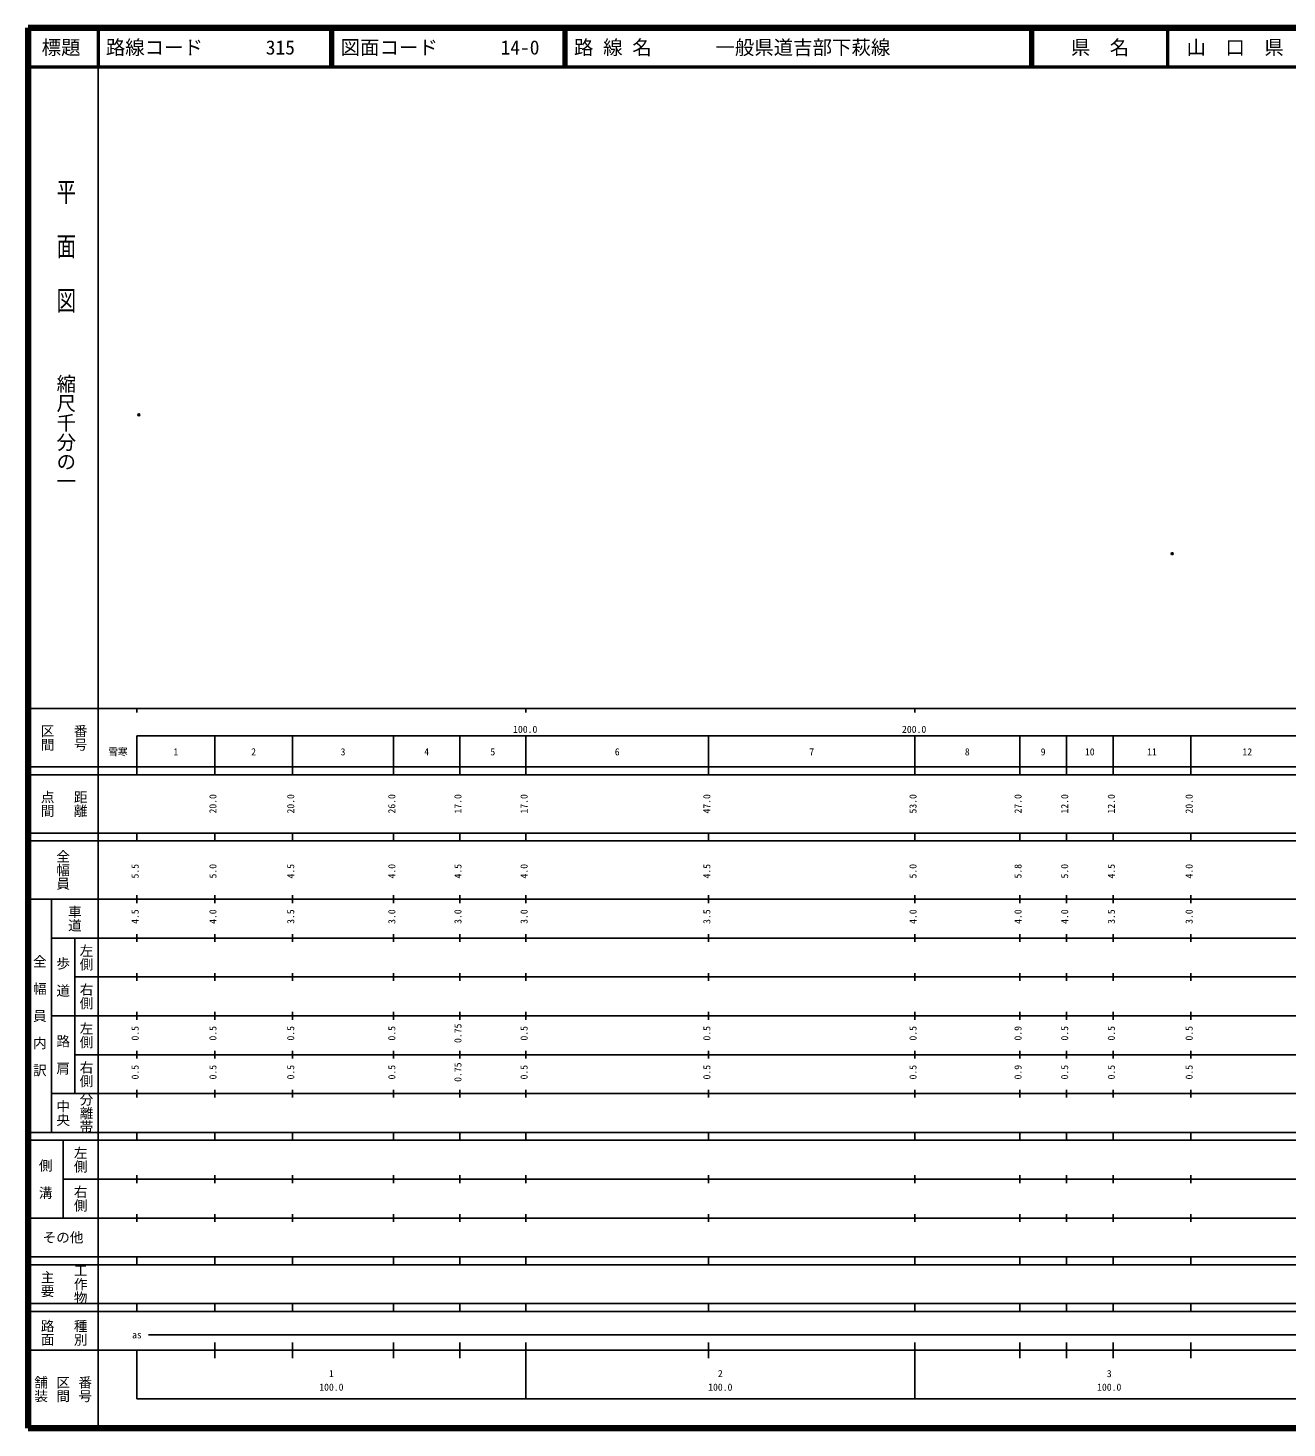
# Model space of a CAD drawing. Units: millimetres on the paper. Extents: x 40 to 680, y 20 to 380.
# Drawn here: x 40 to 363.7, y 20 to 380 of the extents above; entities that cross this region are included whole.
import ezdxf
from ezdxf.enums import TextEntityAlignment as Align

# ---------------------------------------------------------------- set-up
doc = ezdxf.new("R2010")
doc.units = ezdxf.units.MM
doc.header["$PDMODE"] = 32
doc.header["$PDSIZE"] = 0.5
doc.layers.add('M-OTRS', color=6, linetype='Continuous')
doc.layers.add('M-TTL-TXT', color=7, linetype='Continuous')
for name, color, linetype, lineweight in [('M-TTL', 2, 'Continuous', 140), ('M-TTL-BAND', 7, 'Continuous', 25), ('M-TTL-LINE', 7, 'Continuous', 50)]:
    doc.layers.add(name, color=color, linetype=linetype, lineweight=lineweight)
doc.styles.add('@ＭＳ ゴシック', font='')
doc.styles.add('ＭＳ ゴシック', font='')
doc.styles.get('@ＭＳ ゴシック').set_extended_font_data('@MS Gothic')
doc.styles.get('ＭＳ ゴシック').set_extended_font_data('MS Gothic')

msp = doc.modelspace()

# ---------------------------------------------------------------- linework, layer by layer
at = {"layer": 'M-OTRS'}
for p in [(68.498, 280.553), (334.218, 244.831)]:
    msp.add_point(p, dxfattribs=at)
at = {"layer": 'M-TTL'}
for p, q in [((40, 380), (40, 20)), ((680, 380), (40, 380)), ((40, 20), (680, 20))]:
    msp.add_line(p, q, dxfattribs=at)
at = {"layer": 'M-TTL-BAND'}
for p, q in [((58, 370), (58, 20)), ((40, 205), (579, 205)), ((68, 205), (68, 204)), ((168, 205), (168, 204)), ((268, 205), (268, 204)), ((68, 198), (579, 198)), ((68, 198), (68, 188)), ((88, 188), (88, 198)), ((108, 188), (108, 198)), ((134, 188), (134, 198)), ((151, 188), (151, 198)), ((168, 188), (168, 198)), ((215, 188), (215, 198)), ((268, 188), (268, 198)), ((295, 188), (295, 198)), ((307, 188), (307, 198)), ((319, 188), (319, 198)), ((339, 188), (339, 198)), ((40, 190), (579, 190)), ((40, 188), (579, 188)), ((40, 173), (579, 173)), ((68, 171), (68, 173)), ((88, 171), (88, 173)), ((108, 171), (108, 173)), ((134, 171), (134, 173)), ((151, 171), (151, 173)), ((168, 171), (168, 173)), ((215, 171), (215, 173)), ((268, 171), (268, 173)), ((295, 171), (295, 173)), ((307, 171), (307, 173)), ((319, 171), (319, 173)), ((339, 171), (339, 173)), ((40, 171), (579, 171)), ((40, 156), (579, 156)), ((46, 96), (46, 156)), ((68, 155), (68, 157)), ((88, 155), (88, 157)), ((108, 155), (108, 157)), ((134, 155), (134, 157)), ((151, 155), (151, 157)), ((168, 155), (168, 157)), ((215, 155), (215, 157)), ((268, 155), (268, 157)), ((295, 155), (295, 157)), ((307, 155), (307, 157)), ((319, 155), (319, 157)), ((339, 155), (339, 157)), ((46, 146), (579, 146)), ((52, 146), (52, 106)), ((68, 145), (68, 147)), ((88, 145), (88, 147)), ((108, 145), (108, 147)), ((134, 145), (134, 147)), ((151, 145), (151, 147)), ((168, 145), (168, 147)), ((215, 145), (215, 147)), ((268, 145), (268, 147)), ((295, 145), (295, 147)), ((307, 145), (307, 147)), ((319, 145), (319, 147)), ((339, 145), (339, 147)), ((68, 135), (68, 137)), ((88, 135), (88, 137)), ((108, 135), (108, 137)), ((134, 135), (134, 137)), ((151, 135), (151, 137)), ((168, 135), (168, 137)), ((215, 135), (215, 137)), ((268, 135), (268, 137)), ((295, 135), (295, 137)), ((307, 135), (307, 137)), ((319, 135), (319, 137)), ((339, 135), (339, 137)), ((52, 136), (579, 136)), ((46, 126), (579, 126)), ((68, 125), (68, 127)), ((88, 125), (88, 127)), ((108, 125), (108, 127)), ((134, 125), (134, 127)), ((151, 125), (151, 127)), ((168, 125), (168, 127)), ((215, 125), (215, 127)), ((268, 125), (268, 127)), ((295, 125), (295, 127)), ((307, 125), (307, 127)), ((319, 125), (319, 127)), ((339, 125), (339, 127)), ((52, 116), (579, 116)), ((68, 115), (68, 117)), ((88, 115), (88, 117)), ((108, 115), (108, 117)), ((134, 115), (134, 117)), ((151, 115), (151, 117)), ((168, 115), (168, 117)), ((215, 115), (215, 117)), ((268, 115), (268, 117)), ((295, 115), (295, 117)), ((307, 115), (307, 117)), ((319, 115), (319, 117)), ((339, 115), (339, 117)), ((46, 106), (579, 106)), ((68, 105), (68, 107)), ((88, 105), (88, 107)), ((108, 105), (108, 107)), ((134, 105), (134, 107)), ((151, 105), (151, 107)), ((168, 105), (168, 107)), ((215, 105), (215, 107)), ((268, 105), (268, 107)), ((295, 105), (295, 107)), ((307, 105), (307, 107)), ((319, 105), (319, 107)), ((339, 105), (339, 107)), ((40, 96), (579, 96)), ((40, 94), (579, 94)), ((49, 94), (49, 74)), ((68, 94), (68, 96)), ((88, 94), (88, 96)), ((108, 94), (108, 96)), ((134, 94), (134, 96)), ((151, 94), (151, 96)), ((168, 94), (168, 96)), ((215, 94), (215, 96)), ((268, 94), (268, 96)), ((295, 94), (295, 96)), ((307, 94), (307, 96)), ((319, 94), (319, 96)), ((339, 94), (339, 96)), ((49, 84), (579, 84)), ((68, 83), (68, 85)), ((88, 83), (88, 85)), ((108, 83), (108, 85)), ((134, 83), (134, 85)), ((151, 83), (151, 85)), ((168, 83), (168, 85)), ((215, 83), (215, 85)), ((268, 83), (268, 85)), ((295, 83), (295, 85)), ((307, 83), (307, 85)), ((319, 83), (319, 85)), ((339, 83), (339, 85)), ((40, 74), (579, 74)), ((68, 73), (68, 75)), ((88, 73), (88, 75)), ((108, 73), (108, 75)), ((134, 73), (134, 75)), ((151, 73), (151, 75)), ((168, 73), (168, 75)), ((215, 73), (215, 75)), ((268, 73), (268, 75)), ((295, 73), (295, 75)), ((307, 73), (307, 75)), ((319, 73), (319, 75)), ((339, 73), (339, 75)), ((40, 64), (579, 64)), ((40, 62), (579, 62)), ((68, 62), (68, 64)), ((88, 62), (88, 64)), ((108, 62), (108, 64)), ((134, 62), (134, 64)), ((151, 62), (151, 64)), ((168, 62), (168, 64)), ((215, 62), (215, 64)), ((268, 62), (268, 64)), ((295, 62), (295, 64)), ((307, 62), (307, 64)), ((319, 62), (319, 64)), ((339, 62), (339, 64)), ((40, 52), (579, 52)), ((68, 50), (68, 52)), ((88, 50), (88, 52)), ((108, 50), (108, 52)), ((134, 50), (134, 52)), ((151, 50), (151, 52)), ((168, 50), (168, 52)), ((215, 50), (215, 52)), ((268, 50), (268, 52)), ((295, 50), (295, 52)), ((307, 50), (307, 52)), ((319, 50), (319, 52)), ((339, 50), (339, 52)), ((40, 50), (579, 50)), ((71, 44), (565, 44)), ((40, 40), (579, 40)), ((68, 40), (68, 27.5)), ((88, 38), (88, 42)), ((108, 38), (108, 42)), ((134, 38), (134, 42)), ((151, 38), (151, 42)), ((168, 27.5), (168, 42)), ((215, 38), (215, 42)), ((268, 27.5), (268, 42)), ((295, 38), (295, 42)), ((307, 38), (307, 42)), ((319, 38), (319, 42)), ((339, 38), (339, 42)), ((68, 27.5), (579, 27.5))]:
    msp.add_line(p, q, dxfattribs=at)
at = {"layer": 'M-TTL-LINE'}
for p, q in [((58, 380), (58, 370)), ((117.75, 380), (117.75, 370)), ((118.25, 380), (118.25, 370)), ((177.75, 380), (177.75, 370)), ((178.25, 380), (178.25, 370)), ((297.75, 380), (297.75, 370)), ((298.25, 380), (298.25, 370)), ((333, 380), (333, 370)), ((40, 370), (680, 370))]:
    msp.add_line(p, q, dxfattribs=at)

# ---------------------------------------------------------------- texts
at = {"layer": 'M-TTL-BAND', "style": '@ＭＳ ゴシック', "width": 1.4}
msp.add_text('平  面  図', height=3.666, rotation=270, dxfattribs=at).set_placement((49.777, 306.475), align=Align.MIDDLE_RIGHT)
at = {"layer": 'M-TTL-BAND', "style": '@ＭＳ ゴシック'}
msp.add_text('縮尺千分の一', height=3.666, rotation=270, dxfattribs=at).set_placement((49.777, 261.03), align=Align.MIDDLE_RIGHT)
for s, p in [('区間', (45, 197.5)), ('番号', (53.5, 197.5)), ('点間', (45, 180.5)), ('距離', (53.5, 180.5)), ('全幅員', (49, 163.5)), ('車道', (52, 151)), ('左側', (55, 141)), ('全\u3000幅\u3000員\u3000内\u3000訳', (43, 126)), ('歩\u3000道', (49, 136)), ('右側', (55, 131)), ('左側', (55, 121)), ('路\u3000肩', (49, 116)), ('右側', (55, 111)), ('分離帯', (55, 101)), ('中央', (49, 101)), ('左側', (53.5, 89)), ('側\u3000溝', (44.5, 84)), ('右側', (53.5, 79)), ('工作物', (53.5, 57)), ('主要', (45, 57)), ('路面', (45, 44.5)), ('種別', (53.5, 44.5)), ('舗装', (43.333, 30)), ('区間', (49, 30)), ('番号', (54.667, 30))]:
    msp.add_text(s, height=2.566, rotation=270, dxfattribs=at).set_placement(p, align=Align.MIDDLE_CENTER)
at = {"layer": 'M-TTL-BAND', "style": 'ＭＳ ゴシック'}
for s, p in [('100.0', (167.844, 198.195)), ('200.0', (267.844, 198.195)), ('雪寒', (63.114, 192.405)), ('1', (78, 192.405)), ('2', (98, 192.405)), ('3', (121, 192.405)), ('4', (142.5, 192.405)), ('5', (159.5, 192.405)), ('6', (191.5, 192.405)), ('7', (241.5, 192.405)), ('8', (281.5, 192.405)), ('9', (301, 192.405)), ('10', (313, 192.405)), ('11', (329, 192.405)), ('12', (353.5, 192.405)), ('as', (68, 42.5)), ('1', (118, 32.523)), ('2', (218, 32.523)), ('3', (318, 32.523)), ('100.0', (118, 29.033)), ('100.0', (218, 29.033)), ('100.0', (318, 29.033))]:
    msp.add_text(s, height=1.833, dxfattribs=at).set_placement(p, align=Align.BOTTOM_CENTER)
for s, p in [('20.0', (89, 180.5)), ('20.0', (109, 180.5)), ('26.0', (135, 180.5)), ('17.0', (152, 180.5)), ('17.0', (169, 180.5)), ('47.0', (216, 180.5)), ('53.0', (269, 180.5)), ('27.0', (296, 180.5)), ('12.0', (308, 180.5)), ('12.0', (320, 180.5)), ('20.0', (340, 180.5)), ('5.5', (69, 163.174)), ('5.0', (89, 163.174)), ('4.5', (109, 163.174)), ('4.0', (135, 163.174)), ('4.5', (152, 163.174)), ('4.0', (169, 163.174)), ('4.5', (216, 163.174)), ('5.0', (269, 163.174)), ('5.8', (296, 163.174)), ('5.0', (308, 163.174)), ('4.5', (320, 163.174)), ('4.0', (340, 163.174)), ('4.5', (69, 151.5)), ('4.0', (89, 151.5)), ('3.5', (109, 151.5)), ('3.0', (135, 151.5)), ('3.0', (152, 151.5)), ('3.0', (169, 151.5)), ('3.5', (216, 151.5)), ('4.0', (269, 151.5)), ('4.0', (296, 151.5)), ('4.0', (308, 151.5)), ('3.5', (320, 151.5)), ('3.0', (340, 151.5)), ('0.5', (69, 121.5)), ('0.5', (89, 121.5)), ('0.5', (109, 121.5)), ('0.5', (135, 121.5)), ('0.75', (152, 121.5)), ('0.5', (169, 121.5)), ('0.5', (216, 121.5)), ('0.5', (269, 121.5)), ('0.9', (296, 121.5)), ('0.5', (308, 121.5)), ('0.5', (320, 121.5)), ('0.5', (340, 121.5)), ('0.5', (69, 111.5)), ('0.5', (89, 111.5)), ('0.5', (109, 111.5)), ('0.5', (135, 111.5)), ('0.75', (152, 111.5)), ('0.5', (169, 111.5)), ('0.5', (216, 111.5)), ('0.5', (269, 111.5)), ('0.9', (296, 111.5)), ('0.5', (308, 111.5)), ('0.5', (320, 111.5)), ('0.5', (340, 111.5))]:
    msp.add_text(s, height=1.833, rotation=90, dxfattribs=at).set_placement(p, align=Align.BOTTOM_CENTER)
msp.add_text('その他', height=2.566, dxfattribs=at).set_placement((49, 69), align=Align.MIDDLE_CENTER)
at = {"layer": 'M-TTL-TXT', "style": 'ＭＳ ゴシック'}
for s, p in [('標題', (48.5, 375)), ('県\u3000名', (315.625, 375)), ('山\u3000口\u3000県', (350.375, 375))]:
    msp.add_text(s, height=3.666, dxfattribs=at).set_placement(p, align=Align.MIDDLE_CENTER)
for s, p in [('路線コード', (60, 375)), ('315', (101.142, 375)), ('図面コード', (120.38, 375)), ('14-0', (161.521, 375)), ('路 線 名', (180.38, 375)), ('一般県道吉部下萩線', (216.734, 375))]:
    msp.add_text(s, height=3.666, dxfattribs=at).set_placement(p, align=Align.MIDDLE_LEFT)

doc.saveas('drawing.dxf')
